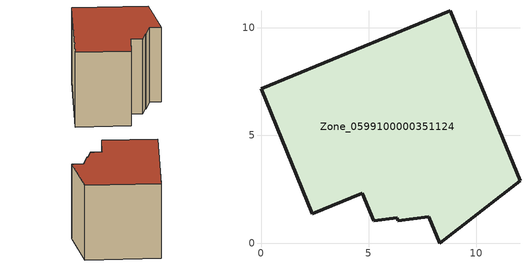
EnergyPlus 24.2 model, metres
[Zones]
Zone_0599100000351124
 floor ground (C_G): 8.78,10.78 12.02,2.89 8.3,0 7.78,1.22 6.34,1.03 6.32,1.18 5.22,1.04 4.7,2.31 2.38,1.37 0,7.17 z0
 wall outside (C_F): 12.02,2.89 8.78,10.78 0,7.17 2.38,1.37 4.7,2.31 5.22,1.04 6.32,1.18 6.34,1.03 7.78,1.22 8.3,0 12.02,2.89 z0:9.79
 roof outside (C_R): 8.3,0 12.02,2.89 8.78,10.78 0,7.17 2.38,1.37 4.7,2.31 5.22,1.04 6.32,1.18 6.34,1.03 7.78,1.22 z9.79
[BUILDING]
Pand.0599100000351124: North Axis=0; Terrain=City; Loads Convergence Tolerance Value=0.04; Temperature Convergence Tolerance Value=0.4; Solar Distribution=FullExterior; Maximum Number of Warmup Days=25; Minimum Number of Warmup Days=1
[Site:Location]
Rotterdam.The.Hague.AP_ZH_NLD Design_Conditions: Latitude=51.96; Longitude=4.45; Time Zone=1; Elevation=-4.5
[SITE:GROUNDTEMPERATURE:BUILDINGSURFACE]
18, 18, 18, 18, 18, 18, 18, 18, 18, 18, 18, 18
[MATERIAL] Thermal Absorptance=0.9; Solar Absorptance=0.7; Visible Absorptance=0.7
Name | Roughness | Thickness | Conductivity | Density | Specific Heat
G.TC.1992-2005 | MediumSmooth | 0.15 | 0.06 | 540 | 1210
F.TC.1992-2005 | Rough | 0.3 | 0.12 | 1920 | 840
R.TC.1992-2005 | MediumRough | 0.2 | 0.08 | 1500 | 1000
[CONSTRUCTION]
C_G: G.TC.1992-2005
C_F: F.TC.1992-2005
C_R: R.TC.1992-2005
[ZONE]
Zone_0599100000351124: Type=1; Multiplier=1; Ceiling Height=Autocalculate; Volume=Autocalculate; Floor Area=autocalculate; Part of Total Floor Area=Yes
[ZONEINFILTRATION:DESIGNFLOWRATE]
Infil_Zone_0599100000351124: Zone or ZoneList or Space or SpaceList=Zone_0599100000351124; Schedule=AlwaysOn; Design Flow Rate Calculation Method=Flow/Area; Flow Rate per Floor Area=0.0015; Constant Term Coefficient=1; Temperature Term Coefficient=0; Velocity Term Coefficient=0; Velocity Squared Term Coefficient=0
[HVACTEMPLATE:ZONE:IDEALLOADSAIRSYSTEM]
Zone_0599100000351124: Maximum Heating Supply Air Temperature=50; Minimum Cooling Supply Air Temperature=13; Maximum Heating Supply Air Humidity Ratio=0.0156; Minimum Cooling Supply Air Humidity Ratio=0.0077; Heating Limit=NoLimit; Cooling Limit=NoLimit; Dehumidification Control Type=ConstantSensibleHeatRatio; Cooling Sensible Heat Ratio=0.7; Dehumidification Setpoint=60; Humidification Control Type=None; Humidification Setpoint=30; Outdoor Air Method=None; Outdoor Air Flow Rate per Person=0.00944; Outdoor Air Flow Rate per Zone Floor Area=0; Outdoor Air Flow Rate per Zone=0; Demand Controlled Ventilation Type=None; Outdoor Air Economizer Type=NoEconomizer; Heat Recovery Type=None; Sensible Heat Recovery Effectiveness=0.7; Latent Heat Recovery Effectiveness=0.65
[ZONECONTROL:THERMOSTAT]
ThermostatControl_Zone_0599100000351124: Zone or ZoneList=Zone_0599100000351124; Control Type Schedule=DualSetpointControlType; Control 1=Thermostat_Zone_0599100000351124; Temperature Difference Between Cutout And Setpoint=0
[THERMOSTATSETPOINT:DUALSETPOINT]
Thermostat_Zone_0599100000351124: Heating Setpoint Temperature Schedule=HeatingSetpoint_Zone_0599100000351124; Cooling Setpoint Temperature Schedule=CoolingSetpoint_Zone_0599100000351124
[SCHEDULE:COMPACT]
HeatingSetpoint_Zone_0599100000351124: Through: 12/31, For: AllDays, Until: 24:00, 21
CoolingSetpoint_Zone_0599100000351124: Through: 12/31, For: AllDays, Until: 24:00, 24
DualSetpointControlType: Through: 12/31, For: AllDays, Until: 24:00, 4
AlwaysOn: Through: 12/31, For: AllDays, Until: 24:00, 1
